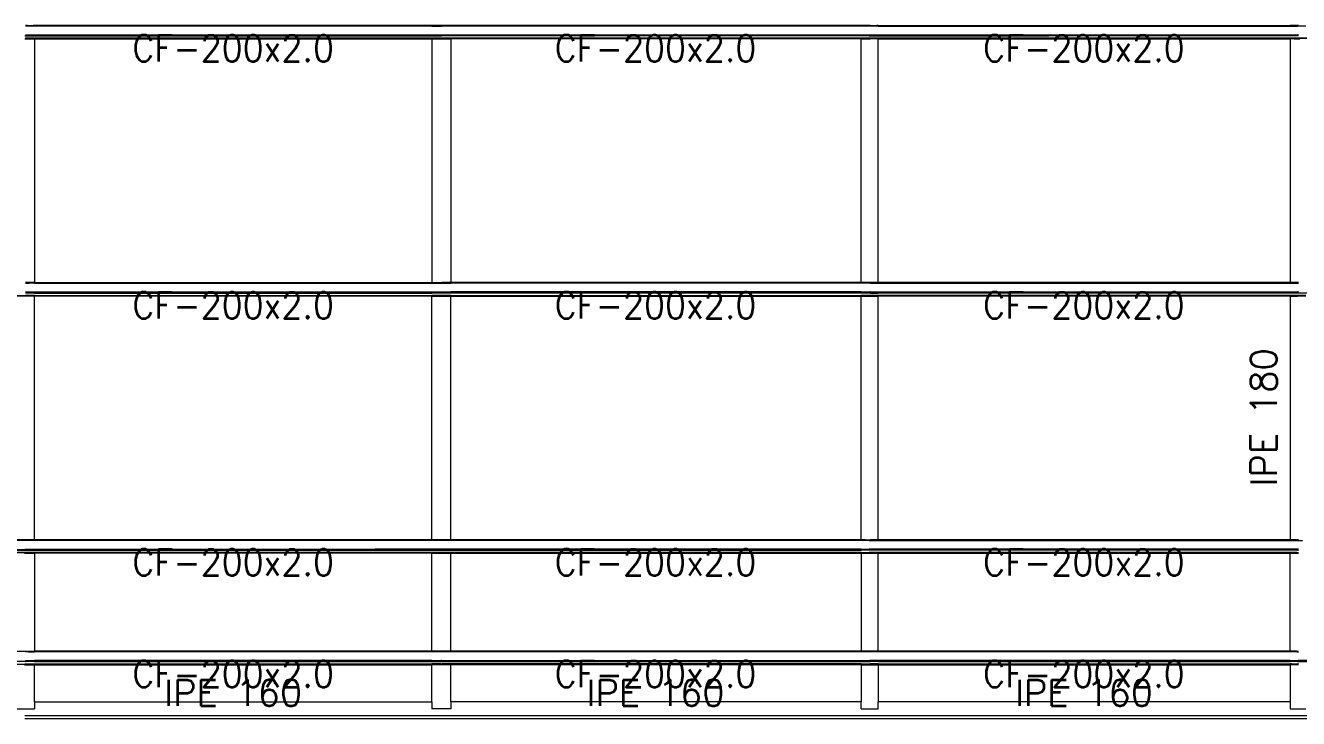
# Model space of a CAD drawing. Header units: millimetres. Extents: x 0 to 149, y -64 to 103.
# Drawn here: x 37.98 to 45.41, y 75.34 to 79.39 of the extents above; entities that cross this region are included whole.
import ezdxf
from ezdxf.enums import TextEntityAlignment as Align

# ---------------------------------------------------------------- set-up
doc = ezdxf.new("R2010")
doc.units = ezdxf.units.MM
doc.layers.add('BARRAS_DE_ACERO', color=7, linetype='Continuous', lineweight=9)
doc.layers.add('REFERENCIA_DE_LAS_BARRAS', color=2, linetype='Continuous', lineweight=9)
doc.styles.add('CYPETXT', font='romans__.ttf', dxfattribs={"height": 0.2})

msp = doc.modelspace()

# ---------------------------------------------------------------- linework, layer by layer
at = {"layer": 'BARRAS_DE_ACERO'}
for p, q in [((37.9779, 79.3881), (37.9778, 79.3881)), ((37.9778, 79.3859), (37.9803, 79.3859)), ((37.9779, 79.3881), (38.0237, 79.3881)), ((37.9803, 79.3859), (37.9931, 79.3859)), ((37.9889, 79.3873), (40.3498, 79.3873)), ((40.3498, 79.3859), (38.0117, 79.3859)), ((40.4019, 79.3881), (38.0237, 79.3881)), ((40.4078, 79.3873), (40.3498, 79.3873)), ((40.3498, 79.3859), (40.4078, 79.3859)), ((40.3498, 79.3842), (40.4019, 79.3842)), ((42.9076, 79.3881), (40.4019, 79.3881)), ((40.4019, 79.3842), (40.4078, 79.3842)), ((42.8548, 79.3873), (40.4078, 79.3873)), ((42.9548, 79.3842), (40.4078, 79.3842)), ((42.9076, 79.3873), (42.8548, 79.3873)), ((42.8548, 79.3859), (45.3593, 79.3859)), ((42.9076, 79.3881), (42.9467, 79.3881)), ((42.9076, 79.3873), (42.9548, 79.3873)), ((42.9548, 79.3881), (42.9467, 79.3881)), ((42.9548, 79.3881), (45.3593, 79.3881)), ((42.9548, 79.3873), (45.3593, 79.3873)), ((42.9548, 79.3842), (45.3593, 79.3842)), ((45.4075, 79.3881), (45.3593, 79.3881)), ((45.3593, 79.3881), (45.3593, 79.3881)), ((45.3593, 79.3873), (45.4075, 79.3873)), ((45.3593, 79.3873), (45.3593, 79.3873)), ((45.4022, 79.3859), (45.3593, 79.3859)), ((45.3593, 79.3859), (45.3593, 79.3859)), ((45.3593, 79.3842), (45.4022, 79.3842)), ((45.4075, 79.3859), (45.4022, 79.3859)), ((45.4503, 79.3842), (45.4022, 79.3842)), ((37.9748, 79.3109), (40.3498, 79.3109)), ((38.0298, 79.3129), (37.9756, 79.3129)), ((37.9778, 79.3317), (38.0298, 79.3317)), ((37.9778, 79.3302), (38.0298, 79.3302)), ((37.9778, 79.3291), (37.979, 79.3291)), ((38.0264, 79.3136), (37.9778, 79.3136)), ((37.9778, 79.3094), (38.0298, 79.3094)), ((37.979, 79.3291), (38.0298, 79.3291)), ((37.9796, 79.3286), (38.0298, 79.3286)), ((38.0264, 79.3136), (38.0298, 79.3136)), ((40.4019, 79.3317), (38.0298, 79.3317)), ((38.0298, 79.3302), (40.3715, 79.3302)), ((38.0298, 79.3291), (40.3498, 79.3291)), ((40.3498, 79.3286), (38.0298, 79.3286)), ((38.0298, 79.327), (38.9915, 79.327)), ((40.4019, 79.3136), (38.0298, 79.3136)), ((38.0298, 79.3129), (40.4078, 79.3129)), ((38.9915, 79.327), (40.3498, 79.327)), ((40.3568, 79.3291), (40.3498, 79.3291)), ((40.4019, 79.3286), (40.3498, 79.3286)), ((40.3498, 79.327), (40.4019, 79.327)), ((40.3498, 79.3109), (40.4078, 79.3109)), ((40.3498, 79.3094), (40.3498, 77.8883)), ((40.3498, 79.3094), (40.4078, 79.3094)), ((40.4019, 79.3291), (40.3568, 79.3291)), ((40.3715, 79.3302), (40.4019, 79.3302)), ((40.4048, 79.3317), (40.4019, 79.3317)), ((40.4048, 79.3302), (40.4019, 79.3302)), ((40.4019, 79.3291), (40.4048, 79.3291)), ((40.4019, 79.3286), (40.4048, 79.3286)), ((40.4025, 79.327), (40.4019, 79.327)), ((42.8548, 79.3136), (40.4019, 79.3136)), ((41.4508, 79.327), (40.4025, 79.327)), ((40.4048, 79.3335), (45.3593, 79.3335)), ((40.4048, 79.3317), (45.4022, 79.3317)), ((45.4075, 79.3302), (40.4048, 79.3302)), ((42.8548, 79.3291), (40.4048, 79.3291)), ((42.9548, 79.3286), (40.4048, 79.3286)), ((40.4598, 79.3129), (40.4078, 79.3129)), ((40.4274, 79.3109), (40.4078, 79.3109)), ((40.4078, 79.3094), (40.4598, 79.3094)), ((40.4274, 79.3109), (40.4598, 79.3109)), ((40.4598, 79.3129), (42.902, 79.3129)), ((42.9062, 79.3109), (40.4598, 79.3109)), ((42.9011, 79.327), (41.4508, 79.327)), ((45.4075, 79.3291), (42.8548, 79.3291)), ((45.3593, 79.3136), (42.8548, 79.3136)), ((42.8548, 77.8883), (42.8548, 79.3094)), ((42.8548, 79.3094), (42.9076, 79.3094)), ((42.9011, 79.327), (43.9508, 79.327)), ((42.9076, 79.3129), (42.902, 79.3129)), ((42.9076, 79.3109), (42.9062, 79.3109)), ((42.9076, 79.3129), (42.9548, 79.3129)), ((42.9548, 79.3109), (42.9076, 79.3109)), ((45.4075, 79.3286), (42.9548, 79.3286)), ((45.3593, 79.3129), (42.9548, 79.3129)), ((42.9548, 79.3109), (45.3593, 79.3109)), ((42.9548, 79.3094), (45.3593, 79.3094)), ((45.4075, 79.327), (43.9508, 79.327)), ((45.3593, 79.3335), (45.4022, 79.3335)), ((47.8593, 79.3136), (45.3593, 79.3136)), ((45.397, 79.3129), (45.3593, 79.3129)), ((45.3593, 79.3109), (45.3599, 79.3109)), ((45.3593, 79.3094), (45.3593, 77.8883)), ((45.4022, 79.3094), (45.3593, 79.3094)), ((45.3819, 79.3109), (45.3599, 79.3109)), ((45.3819, 79.3109), (45.4146, 79.3109)), ((45.397, 79.3129), (45.4022, 79.3129)), ((45.4075, 79.3335), (45.4022, 79.3335)), ((45.4022, 79.3317), (45.4075, 79.3317)), ((47.8593, 79.3129), (45.4022, 79.3129)), ((45.4075, 79.3094), (45.4022, 79.3094)), ((37.9778, 77.8883), (38.0298, 77.8883)), ((38.0298, 77.8881), (37.9778, 77.8881)), ((37.9778, 77.8873), (38.0298, 77.8873)), ((37.9778, 77.8859), (37.9978, 77.8859)), ((37.9778, 77.8842), (37.9988, 77.8842)), ((37.9978, 77.8859), (38.0298, 77.8859)), ((38.0298, 77.8842), (37.9988, 77.8842)), ((38.0298, 77.8883), (40.3498, 77.8883)), ((40.3498, 77.8873), (38.0298, 77.8873)), ((40.3498, 77.8859), (38.0298, 77.8859)), ((38.0298, 77.8842), (40.4078, 77.8842)), ((40.3498, 77.8883), (40.4078, 77.8883)), ((40.3498, 77.8873), (40.3502, 77.8873)), ((40.4078, 77.8859), (40.3498, 77.8859)), ((40.4019, 77.8873), (40.3502, 77.8873)), ((40.4078, 77.8873), (40.4019, 77.8873)), ((40.4598, 77.8883), (40.4078, 77.8883)), ((40.4598, 77.8881), (40.4078, 77.8881)), ((40.4078, 77.8873), (40.4598, 77.8873)), ((40.4078, 77.8842), (40.4598, 77.8842)), ((40.4598, 77.8883), (42.8548, 77.8883)), ((42.8548, 77.8881), (40.4598, 77.8881)), ((42.8548, 77.8873), (40.4598, 77.8873)), ((42.9076, 77.8842), (40.4598, 77.8842)), ((42.9076, 77.8883), (42.8548, 77.8883)), ((42.9076, 77.8881), (42.8548, 77.8881)), ((42.9076, 77.8873), (42.8548, 77.8873)), ((42.9076, 77.8859), (42.8996, 77.8859)), ((42.9548, 77.8883), (42.9076, 77.8883)), ((42.9076, 77.8881), (42.9548, 77.8881)), ((42.9076, 77.8873), (42.9548, 77.8873)), ((42.9076, 77.8859), (42.9548, 77.8859)), ((42.9076, 77.8842), (42.9548, 77.8842)), ((45.3593, 77.8883), (42.9548, 77.8883)), ((45.4075, 77.8881), (42.9548, 77.8881)), ((45.3593, 77.8873), (42.9548, 77.8873)), ((45.3593, 77.8859), (42.9548, 77.8859)), ((42.9548, 77.8842), (45.3593, 77.8842)), ((45.4075, 77.8883), (45.3593, 77.8883)), ((45.4022, 77.8859), (45.3593, 77.8859)), ((45.3593, 77.8842), (45.4075, 77.8842)), ((45.4075, 77.8859), (45.4022, 77.8859)), ((37.9198, 77.8129), (40.4078, 77.8129)), ((38.0298, 77.8094), (37.9198, 77.8094)), ((37.9719, 77.8109), (40.4019, 77.8109)), ((37.9778, 77.8335), (38.0298, 77.8335)), ((38.0298, 77.8317), (37.9778, 77.8317)), ((38.0298, 77.8302), (37.9778, 77.8302)), ((38.0298, 77.8291), (37.9778, 77.8291)), ((37.9778, 77.8286), (38.0298, 77.8286)), ((38.0298, 77.827), (37.9778, 77.827)), ((38.0298, 77.8335), (40.4078, 77.8335)), ((38.0298, 77.8317), (40.3498, 77.8317)), ((40.3498, 77.8302), (38.0298, 77.8302)), ((40.3498, 77.8291), (38.0298, 77.8291)), ((38.0298, 77.8286), (38.5823, 77.8286)), ((38.0298, 77.827), (40.3498, 77.827)), ((38.0298, 77.8136), (40.3498, 77.8136)), ((38.0298, 76.3883), (38.0298, 77.8094)), ((40.3498, 77.8094), (38.0298, 77.8094)), ((40.3498, 77.8286), (38.5823, 77.8286)), ((40.3498, 77.8317), (40.4048, 77.8317)), ((40.4078, 77.8302), (40.3498, 77.8302)), ((40.3498, 77.8286), (40.4078, 77.8286)), ((40.4078, 77.8136), (40.3498, 77.8136)), ((40.3498, 77.8094), (40.4598, 77.8094)), ((40.3498, 76.3883), (40.3498, 77.8094)), ((40.4019, 77.8109), (40.4598, 77.8109)), ((40.4078, 77.8317), (40.4048, 77.8317)), ((40.4078, 77.8335), (40.4598, 77.8335)), ((40.4598, 77.8317), (40.4078, 77.8317)), ((40.4598, 77.8302), (40.4078, 77.8302)), ((40.4598, 77.8286), (40.4078, 77.8286)), ((40.4598, 77.8136), (40.4078, 77.8136)), ((40.445, 77.8129), (40.4078, 77.8129)), ((40.445, 77.8129), (40.4598, 77.8129)), ((42.8548, 77.8335), (40.4598, 77.8335)), ((40.4598, 77.8317), (42.8781, 77.8317)), ((40.4598, 77.8302), (42.886, 77.8302)), ((40.4598, 77.8286), (42.8923, 77.8286)), ((42.8681, 77.827), (40.4598, 77.827)), ((40.4598, 77.8136), (42.8548, 77.8136)), ((40.4598, 77.8129), (42.8548, 77.8129)), ((42.8548, 77.8109), (40.4598, 77.8109)), ((40.4598, 77.8094), (42.8548, 77.8094)), ((40.4598, 76.3883), (40.4598, 77.8094)), ((42.8548, 77.8335), (42.9048, 77.8335)), ((42.8548, 77.8136), (42.8548, 77.8136)), ((42.9076, 77.8136), (42.8548, 77.8136)), ((42.8772, 77.8129), (42.8548, 77.8129)), ((42.9062, 77.8109), (42.8548, 77.8109)), ((42.8548, 77.8094), (42.9548, 77.8094)), ((42.9076, 77.827), (42.8681, 77.827)), ((42.8772, 77.8129), (42.9197, 77.8129)), ((42.9048, 77.8317), (42.8781, 77.8317)), ((42.886, 77.8302), (42.9076, 77.8302)), ((42.8923, 77.8291), (42.9076, 77.8291)), ((42.9076, 77.8286), (42.8923, 77.8286)), ((42.9076, 77.8335), (42.9048, 77.8335)), ((42.9062, 77.8109), (42.9548, 77.8109)), ((42.9076, 77.8335), (42.9548, 77.8335)), ((42.9076, 77.8302), (42.945, 77.8302)), ((42.9076, 77.827), (42.9548, 77.827)), ((42.9143, 77.8136), (42.9076, 77.8136)), ((42.9548, 77.8136), (42.9143, 77.8136)), ((42.9425, 77.8129), (42.9197, 77.8129)), ((42.9548, 77.8129), (42.9425, 77.8129)), ((42.9548, 77.8302), (42.945, 77.8302)), ((42.9548, 77.8317), (45.3593, 77.8317)), ((45.4075, 77.8302), (42.9548, 77.8302)), ((47.9075, 77.827), (42.9548, 77.827)), ((45.4503, 77.8136), (42.9548, 77.8136)), ((45.3593, 77.8129), (42.9548, 77.8129)), ((42.9548, 77.8109), (45.3596, 77.8109)), ((42.9548, 76.3883), (42.9548, 77.8094)), ((45.3593, 77.8094), (42.9548, 77.8094)), ((45.4075, 77.8317), (45.3593, 77.8317)), ((45.4075, 77.8129), (45.3593, 77.8129)), ((45.3593, 77.8094), (45.3593, 76.3883)), ((45.3593, 77.8094), (45.4022, 77.8094)), ((45.4503, 77.8109), (45.3596, 77.8109)), ((45.4075, 77.8335), (45.4022, 77.8335)), ((45.4503, 77.8094), (45.4022, 77.8094)), ((42.902, 76.3842), (29.5423, 76.3842)), ((42.9016, 76.3859), (33.7281, 76.3859)), ((40.4598, 76.3881), (33.7391, 76.3881)), ((42.8792, 76.3873), (33.7923, 76.3873)), ((37.9198, 76.3883), (38.0298, 76.3883)), ((40.4078, 76.3883), (40.4598, 76.3883)), ((40.4598, 76.3881), (42.8548, 76.3881)), ((42.8548, 76.3883), (42.902, 76.3883)), ((42.8548, 76.3881), (42.8939, 76.3881)), ((42.8792, 76.3873), (45.3593, 76.3873)), ((42.8939, 76.3881), (42.9076, 76.3881)), ((45.3593, 76.3859), (42.9016, 76.3859)), ((42.902, 76.3883), (42.9076, 76.3883)), ((42.9548, 76.3883), (42.9076, 76.3883)), ((42.9548, 76.3883), (45.3593, 76.3883)), ((45.3593, 76.3883), (45.4022, 76.3883)), ((45.3593, 76.3873), (45.4075, 76.3873)), ((45.3593, 76.3859), (45.4075, 76.3859)), ((45.3948, 76.3881), (45.4075, 76.3881)), ((45.4075, 76.3883), (45.4022, 76.3883)), ((37.9198, 76.3291), (40.3515, 76.3291)), ((42.8548, 76.3286), (37.9198, 76.3286)), ((37.9198, 76.327), (38.9915, 76.327)), ((37.9198, 76.3129), (42.8548, 76.3129)), ((38.0298, 76.3109), (37.9198, 76.3109)), ((37.9719, 76.3094), (38.0298, 76.3094)), ((37.9748, 76.3335), (40.0183, 76.3335)), ((37.9748, 76.3317), (40.0142, 76.3317)), ((40.3498, 76.3302), (37.9748, 76.3302)), ((38.0298, 76.3109), (45.4075, 76.3109)), ((38.9915, 76.327), (41.4508, 76.327)), ((42.8548, 76.3317), (40.0142, 76.3317)), ((42.8548, 76.3335), (40.0183, 76.3335)), ((42.8548, 76.3302), (40.3498, 76.3302)), ((42.8548, 76.3136), (40.3498, 76.3136)), ((40.3498, 76.3094), (40.4598, 76.3094)), ((40.3498, 75.7379), (40.3498, 76.3094)), ((42.8548, 76.3291), (40.3515, 76.3291)), ((41.4508, 76.327), (42.8548, 76.327)), ((42.8548, 76.3335), (42.902, 76.3335)), ((42.902, 76.3317), (42.8548, 76.3317)), ((42.8548, 76.3302), (42.902, 76.3302)), ((42.9548, 76.3286), (42.8548, 76.3286)), ((43.9508, 76.327), (42.8548, 76.327)), ((42.8548, 76.3136), (42.902, 76.3136)), ((42.8548, 76.3129), (42.902, 76.3129)), ((42.8548, 76.3094), (42.8548, 75.7379)), ((42.8548, 76.3094), (42.9548, 76.3094)), ((45.4075, 76.3335), (42.902, 76.3335)), ((42.902, 76.3317), (45.3593, 76.3317)), ((42.902, 76.3302), (45.3594, 76.3302)), ((42.902, 76.3136), (45.3593, 76.3136)), ((42.902, 76.3129), (42.9021, 76.3129)), ((42.9076, 76.3129), (42.9021, 76.3129)), ((42.9548, 76.3129), (42.9076, 76.3129)), ((42.9548, 76.3286), (45.4022, 76.3286)), ((45.3593, 76.3129), (42.9548, 76.3129)), ((45.3593, 76.327), (43.9508, 76.327)), ((45.4075, 76.3317), (45.3593, 76.3317)), ((45.4012, 76.327), (45.3593, 76.327)), ((45.3593, 76.3136), (45.4022, 76.3136)), ((45.398, 76.3129), (45.3593, 76.3129)), ((45.4075, 76.3302), (45.3594, 76.3302)), ((45.4012, 76.327), (45.4022, 76.327)), ((45.4022, 76.3291), (45.4075, 76.3291)), ((45.4048, 76.3286), (45.4022, 76.3286)), ((45.4022, 76.3286), (45.4022, 76.3286)), ((45.4022, 76.327), (45.4075, 76.327)), ((45.4022, 76.327), (45.4022, 76.327)), ((45.4022, 76.3136), (45.4075, 76.3136)), ((45.4022, 76.3129), (45.4075, 76.3129)), ((45.4048, 76.3286), (45.4075, 76.3286)), ((33.7923, 75.7377), (40.3498, 75.7377)), ((33.7923, 75.7369), (38.0298, 75.7369)), ((37.9198, 75.7379), (38.0298, 75.7379)), ((38.0298, 75.7355), (37.9778, 75.7355)), ((37.9964, 75.7339), (37.9778, 75.7339)), ((37.9964, 75.7339), (38.0298, 75.7339)), ((40.3498, 75.7379), (38.0298, 75.7379)), ((42.9016, 75.7355), (38.0298, 75.7355)), ((40.4019, 75.7339), (38.0298, 75.7339)), ((40.4598, 75.7379), (40.3498, 75.7379)), ((40.3498, 75.7377), (40.3588, 75.7377)), ((40.3588, 75.7377), (42.8548, 75.7377)), ((45.399, 75.7339), (40.4019, 75.7339)), ((42.8548, 75.7379), (40.4598, 75.7379)), ((42.8548, 75.7379), (42.902, 75.7379)), ((42.9548, 75.7377), (42.8548, 75.7377)), ((42.9016, 75.7355), (42.9076, 75.7355)), ((42.9548, 75.7379), (42.902, 75.7379)), ((45.3814, 75.7369), (42.9076, 75.7369)), ((45.4003, 75.7355), (42.9076, 75.7355)), ((45.3593, 75.7379), (42.9548, 75.7379)), ((42.9548, 75.7377), (45.3593, 75.7377)), ((45.3593, 75.7379), (45.4075, 75.7379)), ((45.3948, 75.7377), (45.3593, 75.7377)), ((45.3814, 75.7369), (45.4014, 75.7369)), ((45.3948, 75.7377), (45.4022, 75.7377)), ((45.399, 75.7339), (45.4022, 75.7339)), ((45.4022, 75.7355), (45.4003, 75.7355)), ((45.4022, 75.7369), (45.4014, 75.7369)), ((45.4022, 75.7377), (45.4075, 75.7377)), ((45.4022, 75.7369), (45.4075, 75.7369)), ((45.4022, 75.7369), (45.4022, 75.7369)), ((45.4022, 75.7369), (45.4022, 75.7369)), ((45.4022, 75.7355), (45.4075, 75.7355)), ((45.4022, 75.7339), (45.4022, 75.7339)), ((45.4022, 75.7339), (45.4075, 75.7339)), ((37.9273, 75.6625), (40.3498, 75.6625)), ((37.9719, 75.659), (38.0298, 75.659)), ((37.9748, 75.6632), (40.3498, 75.6632)), ((37.9778, 75.6831), (38.0298, 75.6831)), ((38.0298, 75.6814), (37.9778, 75.6814)), ((38.0298, 75.6798), (37.9778, 75.6798)), ((38.0298, 75.6787), (37.9778, 75.6787)), ((38.0298, 75.6782), (37.9778, 75.6782)), ((37.9789, 75.6766), (37.9792, 75.6766)), ((40.3498, 75.6831), (38.0298, 75.6831)), ((40.3498, 75.6814), (38.0298, 75.6814)), ((38.0298, 75.6798), (40.3498, 75.6798)), ((40.3498, 75.6787), (38.0298, 75.6787)), ((38.0298, 75.6782), (40.3498, 75.6782)), ((38.0298, 75.6766), (40.3498, 75.6766)), ((38.0298, 75.6605), (40.3502, 75.6605)), ((38.0298, 75.659), (40.3498, 75.659)), ((38.0298, 75.4425), (38.0298, 75.659)), ((40.3498, 75.6831), (40.4019, 75.6831)), ((40.374, 75.6814), (40.3498, 75.6814)), ((40.36, 75.6798), (40.3498, 75.6798)), ((40.3498, 75.6787), (40.4019, 75.6787)), ((40.4078, 75.6782), (40.3498, 75.6782)), ((40.3498, 75.6766), (42.8548, 75.6766)), ((40.4019, 75.6632), (40.3498, 75.6632)), ((40.3498, 75.6625), (40.4024, 75.6625)), ((40.4598, 75.659), (40.3498, 75.659)), ((40.3498, 75.4425), (40.3498, 75.659)), ((40.4019, 75.6605), (40.3502, 75.6605)), ((42.8548, 75.6798), (40.36, 75.6798)), ((40.4019, 75.6814), (40.374, 75.6814)), ((40.4048, 75.6831), (40.4019, 75.6831)), ((40.4034, 75.6814), (40.4019, 75.6814)), ((40.4019, 75.6787), (42.8548, 75.6787)), ((40.4019, 75.6632), (40.4078, 75.6632)), ((40.4019, 75.6605), (40.4078, 75.6605)), ((40.4024, 75.6625), (40.4078, 75.6625)), ((40.4048, 75.6814), (40.4034, 75.6814)), ((40.4048, 75.6831), (42.9048, 75.6831)), ((40.4048, 75.6814), (45.4022, 75.6814)), ((40.4078, 75.6782), (42.8548, 75.6782)), ((40.4598, 75.6625), (40.4078, 75.6625)), ((40.4273, 75.6605), (40.4078, 75.6605)), ((40.4273, 75.6605), (40.4598, 75.6605)), ((42.8548, 75.6625), (40.4598, 75.6625)), ((42.8548, 75.6605), (40.4598, 75.6605)), ((40.4598, 75.4425), (40.4598, 75.659)), ((42.8548, 75.659), (40.4598, 75.659)), ((42.8548, 75.6787), (45.3593, 75.6787)), ((42.8548, 75.6782), (42.9076, 75.6782)), ((42.8548, 75.6766), (42.9076, 75.6766)), ((42.8548, 75.6632), (42.902, 75.6632)), ((42.8548, 75.6625), (42.9076, 75.6625)), ((42.8548, 75.6605), (42.8796, 75.6605)), ((42.8548, 75.659), (42.902, 75.659)), ((42.902, 75.6632), (42.9076, 75.6632)), ((42.902, 75.659), (42.9548, 75.659)), ((42.9034, 75.6605), (42.9548, 75.6605)), ((45.3593, 75.6831), (42.9048, 75.6831)), ((45.3593, 75.6782), (42.9076, 75.6782)), ((42.9548, 75.6766), (42.9076, 75.6766)), ((42.9548, 75.6632), (42.9076, 75.6632)), ((42.9076, 75.6625), (42.9473, 75.6625)), ((42.9473, 75.6625), (42.9548, 75.6625)), ((42.9548, 75.6766), (45.3593, 75.6766)), ((42.9548, 75.6632), (45.3593, 75.6632)), ((42.9548, 75.6625), (45.3593, 75.6625)), ((45.3861, 75.6605), (42.9548, 75.6605)), ((42.9548, 75.659), (42.9548, 75.4425)), ((42.9548, 75.659), (45.3593, 75.659)), ((45.4022, 75.6787), (45.3593, 75.6787)), ((45.4022, 75.6782), (45.3593, 75.6782)), ((45.4022, 75.6766), (45.3593, 75.6766)), ((45.3653, 75.6632), (45.3593, 75.6632)), ((45.3593, 75.6625), (45.3656, 75.6625)), ((45.3653, 75.6632), (45.4022, 75.6632)), ((45.3656, 75.6625), (45.4022, 75.6625)), ((45.4022, 75.6605), (45.3861, 75.6605)), ((45.4022, 75.6814), (45.4035, 75.6814)), ((47.8617, 75.6787), (45.4022, 75.6787)), ((45.4022, 75.6782), (45.4022, 75.6782)), ((45.4022, 75.6782), (47.8593, 75.6782)), ((45.4022, 75.6766), (45.4022, 75.6766)), ((45.4022, 75.6766), (50.4022, 75.6766)), ((45.4022, 75.6632), (45.4022, 75.6632)), ((45.4022, 75.6632), (45.4035, 75.6632)), ((45.4022, 75.6625), (45.4022, 75.6625)), ((45.4022, 75.6625), (45.4075, 75.6625)), ((45.4075, 75.659), (45.4022, 75.659)), ((45.4035, 75.6814), (52.7343, 75.6814)), ((45.4075, 75.6632), (45.4035, 75.6632)), ((47.9048, 75.6831), (45.4048, 75.6831)), ((38.0298, 75.4425), (40.3498, 75.4425)), ((38.0298, 75.4425), (38.0298, 75.4017)), ((40.3498, 75.4425), (40.3498, 75.4017)), ((42.8548, 75.4017), (42.8548, 75.4425)), ((45.3593, 75.4425), (42.9548, 75.4425)), ((45.3593, 75.4425), (45.3593, 75.4017)), ((37.9198, 75.4017), (38.0298, 75.4017)), ((47.9048, 75.3602), (37.9748, 75.3602)), ((45.3593, 75.4017), (45.4503, 75.4017))]:
    msp.add_line(p, q, dxfattribs=at)
for points in [[(37.9889, 79.3873), (37.9829, 79.3873), (37.9778, 79.3873)], [(40.3498, 79.3842), (38.0298, 79.3842), (37.9778, 79.3842)], [(38.0117, 79.3859), (38.0049, 79.3859), (37.9931, 79.3859)], [(40.4078, 79.3859), (40.4598, 79.3859), (42.8548, 79.3859)], [(37.9748, 79.3286), (37.9778, 79.3286), (37.9796, 79.3286)], [(37.9778, 79.3335), (38.0298, 79.3335), (40.0183, 79.3335), (40.3498, 79.3335)], [(37.9778, 79.327), (37.9789, 79.327), (38.0298, 79.327)], [(40.3498, 79.3094), (38.0298, 79.3094), (38.0298, 77.8883)], [(40.3498, 79.3335), (40.4019, 79.3335), (40.4048, 79.3335)], [(42.8548, 79.3094), (40.4598, 79.3094), (40.4598, 77.8883)], [(42.9548, 77.8883), (42.9548, 79.3094), (42.9076, 79.3094)], [(38.0298, 77.8881), (40.3929, 77.8881), (40.4078, 77.8881)], [(42.8996, 77.8859), (40.4598, 77.8859), (40.4078, 77.8859)], [(45.4075, 77.8873), (45.4022, 77.8873), (45.3593, 77.8873)], [(38.0298, 77.8136), (38.0157, 77.8136), (37.9778, 77.8136)], [(40.3498, 77.8291), (40.4078, 77.8291), (40.4598, 77.8291), (42.8923, 77.8291)], [(40.4598, 77.827), (40.4078, 77.827), (40.3498, 77.827)], [(40.4598, 76.3883), (42.8548, 76.3883), (42.8548, 77.8094)], [(42.9048, 77.8317), (42.9076, 77.8317), (42.9313, 77.8317), (42.9548, 77.8317)], [(45.4075, 77.8291), (42.9548, 77.8291), (42.9076, 77.8291)], [(42.9076, 77.8286), (42.9548, 77.8286), (47.9075, 77.8286)], [(42.9548, 77.8335), (45.3593, 77.8335), (45.4022, 77.8335)], [(40.4078, 76.3883), (40.3498, 76.3883), (38.0298, 76.3883)], [(42.902, 76.3842), (45.4075, 76.3842), (45.4309, 76.3842)], [(45.3948, 76.3881), (45.3593, 76.3881), (42.9076, 76.3881)], [(40.3498, 76.3136), (37.9198, 76.3136), (29.5423, 76.3136)], [(40.3498, 76.3094), (38.0298, 76.3094), (38.0298, 75.7379)], [(40.4598, 75.7379), (40.4598, 76.3094), (42.8548, 76.3094)], [(42.8548, 76.3291), (42.902, 76.3291), (45.4022, 76.3291)], [(42.9548, 75.7379), (42.9548, 76.3094), (45.3593, 76.3094)], [(45.3593, 75.7379), (45.3593, 76.3094), (45.4075, 76.3094)], [(45.398, 76.3129), (45.4022, 76.3129), (45.4022, 76.3129)], [(42.9076, 75.7369), (40.4078, 75.7369), (38.0298, 75.7369)], [(37.9789, 75.6766), (37.9785, 75.6766), (33.7298, 75.6766)], [(37.9719, 75.6605), (37.9778, 75.6605), (38.0298, 75.6605)], [(38.0298, 75.6766), (37.9806, 75.6766), (37.9803, 75.6766), (37.9799, 75.6766), (37.9796, 75.6766), (37.9792, 75.6766)], [(42.8548, 75.6632), (40.4598, 75.6632), (40.4078, 75.6632)], [(42.8548, 75.659), (42.8548, 75.4425), (40.4598, 75.4425)], [(42.8548, 75.6798), (45.4022, 75.6798), (47.8593, 75.6798)], [(42.9034, 75.6605), (42.902, 75.6605), (42.8796, 75.6605)], [(45.3593, 75.6831), (45.4022, 75.6831), (45.4048, 75.6831)], [(45.4022, 75.659), (45.3593, 75.659), (45.3593, 75.4425)], [(45.4022, 75.6605), (45.4022, 75.6605), (45.4075, 75.6605)], [(40.4598, 75.4425), (40.4598, 75.4017), (40.3498, 75.4017)], [(42.8548, 75.4017), (42.9548, 75.4017), (42.9548, 75.4425)], [(47.9048, 75.3602), (47.9048, 75.3609), (37.9748, 75.3609)], [(37.9748, 75.3456), (47.9048, 75.3456), (47.9048, 75.3513)], [(37.9748, 75.3449), (47.9048, 75.3449), (47.9048, 75.3456)]]:
    msp.add_lwpolyline(points, dxfattribs=at)

# ---------------------------------------------------------------- texts
at = {"layer": 'REFERENCIA_DE_LAS_BARRAS', "style": 'CYPETXT'}
for s, width, p, p2 in [('CF-200x2.0', 0.812714, (38.6014, 79.1788), (39.7782, 79.1788)), ('CF-200x2.0', 0.812714, (41.0665, 79.1788), (42.2432, 79.1788)), ('CF-200x2.0', 0.812714, (43.5665, 79.1788), (44.7432, 79.1788)), ('CF-200x2.0', 0.812714, (38.6014, 77.6788), (39.7782, 77.6788)), ('CF-200x2.0', 0.812714, (41.0665, 77.6788), (42.2432, 77.6788)), ('CF-200x2.0', 0.812714, (43.5665, 77.6788), (44.7432, 77.6788)), ('CF-200x2.0', 0.812714, (38.6014, 76.1788), (39.7782, 76.1788)), ('CF-200x2.0', 0.812714, (41.0665, 76.1788), (42.2432, 76.1788)), ('CF-200x2.0', 0.812714, (43.5665, 76.1788), (44.7432, 76.1788)), ('CF-200x2.0', 0.812714, (38.6014, 75.5285), (39.7782, 75.5285)), ('CF-200x2.0', 0.812714, (41.0665, 75.5285), (42.2432, 75.5285)), ('CF-200x2.0', 0.812714, (43.5665, 75.5285), (44.7432, 75.5285)), ('IPE 160', 0.844169, (38.7871, 75.4181), (39.5926, 75.4181)), ('IPE 160', 0.844169, (41.2521, 75.4181), (42.0576, 75.4181)), ('IPE 160', 0.844169, (43.7521, 75.4181), (44.5576, 75.4181))]:
    msp.add_text(s, height=0.15333, dxfattribs=dict(at, width=width)).set_placement(p, p2, align=Align.FIT)
at = {"layer": 'REFERENCIA_DE_LAS_BARRAS', "style": 'CYPETXT', "width": 0.844169}
msp.add_text('IPE 180', height=0.15333, rotation=90, dxfattribs=at).set_placement((45.2807, 76.6994), (45.2807, 77.5049), align=Align.FIT)

doc.saveas('drawing.dxf')
